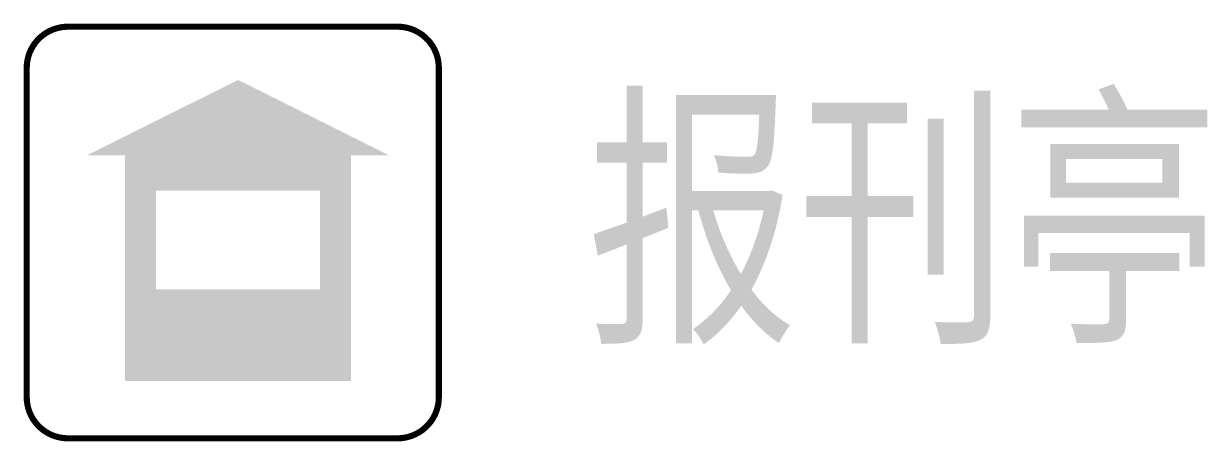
# Model space of a CAD drawing. Header units: millimetres. Extents: x -0.1 to 20, y -0.8 to 6.3.
import ezdxf

# ---------------------------------------------------------------- set-up
doc = ezdxf.new("R2010")
doc.units = ezdxf.units.MM
doc.layers.add('设施图块', color=7, linetype='Continuous')
doc.styles.add('设施块标注', font='SIMFANG.TTF', dxfattribs={"width": 0.75})

msp = doc.modelspace()

# ---------------------------------------------------------------- hatches: boundary and pattern name
at = {"layer": '设施图块'}
h = msp.add_hatch(color=5, dxfattribs=at)
h.paths.add_polyline_path([(5.508, 4.113), (6.148, 4.113), (3.588, 5.393), (1.028, 4.113), (1.668, 4.113), (1.668, 0.273), (5.508, 0.273)])
h.paths.add_polyline_path([(4.98, 3.511), (4.98, 1.831), (2.193, 1.831), (2.193, 3.511)], flags=16)

# ---------------------------------------------------------------- linework, layer by layer
at = {"layer": '设施图块', "color": 5, "const_width": 0.104}
msp.add_lwpolyline([(0, 5.598, -0.41422), (0.7, 6.298), (6.298, 6.298, -0.414214), (6.998, 5.598), (6.998, 0, -0.414214), (6.298, -0.7), (0.7, -0.7, -0.414214), (0, 0), (0, 5.598)], format="xyb", dxfattribs=at)

# ---------------------------------------------------------------- texts
at = {"layer": '设施图块', "style": '设施块标注', "width": 0.75}
msp.add_attdef('报刊亭', (9.513, 1.288), '报刊亭', height=3.5, dxfattribs=at)

doc.saveas('drawing.dxf')
